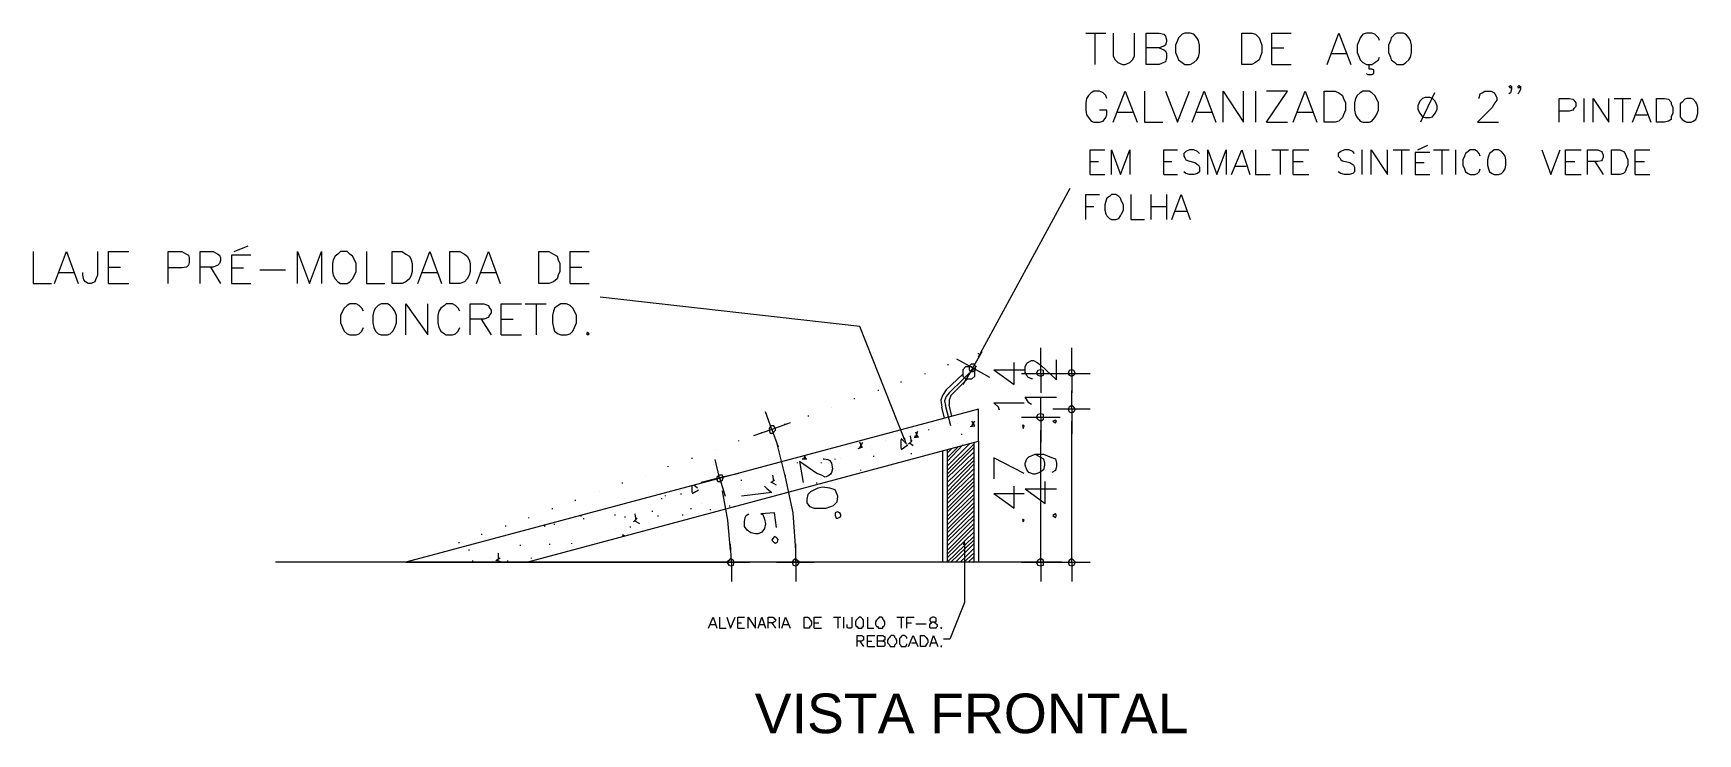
# Model space of a CAD drawing. Header units: millimetres. Extents: x 112 to 275, y 78 to 269.
# Drawn here: x 224.5 to 274.9, y 98.3 to 119.5 of the extents above; entities that cross this region are included whole.
import ezdxf

# ---------------------------------------------------------------- set-up
doc = ezdxf.new("R2010")
doc.units = ezdxf.units.MM
doc.header["$MEASUREMENT"] = 0
doc.layers.add('H', color=7, linetype='CONTINUOUS', lineweight=0)
doc.layers.add('P', color=7, linetype='CONTINUOUS', lineweight=20)
doc.styles.add('T1', font='arial.ttf')

msp = doc.modelspace()

# ---------------------------------------------------------------- hatches: boundary and pattern name
at = {"layer": 'H', "linetype": 'Continuous'}
for points in [[(250.854, 107.249), (250.91, 107.055), (250.799, 107.221)], [(252.604, 103.999), (252.66, 104.166), (252.688, 103.999)]]:
    msp.add_hatch(color=0, dxfattribs=at).paths.add_polyline_path(points)

# ---------------------------------------------------------------- linework, layer by layer
at = {"layer": 'P', "color": 1, "linetype": 'Continuous'}
for points in [[(256.327, 119.499), (256.938, 119.499)], [(256.604, 119.499), (256.604, 118.555)], [(257.16, 119.499), (257.16, 118.805), (257.216, 118.694), (257.299, 118.61), (257.438, 118.555), (257.521, 118.555), (257.66, 118.61), (257.743, 118.694), (257.799, 118.805), (257.799, 119.499)], [(258.16, 118.555), (258.16, 119.499), (258.549, 119.499), (258.688, 119.471), (258.743, 119.416), (258.771, 119.305), (258.771, 119.249), (258.743, 119.138), (258.688, 119.11), (258.549, 119.055), (258.16, 119.055)], [(259.327, 119.499), (259.243, 119.471), (259.132, 119.36), (259.104, 119.277), (259.049, 119.138), (259.049, 118.916), (259.104, 118.777), (259.132, 118.694), (259.243, 118.61), (259.327, 118.555), (259.493, 118.555), (259.604, 118.61), (259.688, 118.694), (259.743, 118.777), (259.771, 118.916), (259.771, 119.138), (259.743, 119.277), (259.688, 119.36), (259.604, 119.471), (259.493, 119.499), (259.327, 119.499)], [(261.049, 118.555), (261.049, 119.499), (261.354, 119.499), (261.466, 119.471), (261.577, 119.36), (261.604, 119.277), (261.66, 119.138), (261.66, 118.916), (261.604, 118.777), (261.577, 118.694), (261.466, 118.61), (261.354, 118.555), (261.049, 118.555)], [(261.966, 118.555), (261.966, 119.499), (262.549, 119.499)], [(263.632, 118.555), (263.993, 119.499), (264.354, 118.555)], [(265.216, 119.277), (265.188, 119.36), (265.077, 119.471), (264.993, 119.499), (264.827, 119.499), (264.716, 119.471), (264.632, 119.36), (264.604, 119.277), (264.549, 119.138), (264.549, 118.916), (264.604, 118.777), (264.632, 118.694), (264.716, 118.61), (264.827, 118.555), (264.993, 118.555), (265.077, 118.61), (265.188, 118.694), (265.216, 118.777)], [(265.743, 119.499), (265.688, 119.471), (265.577, 119.36), (265.549, 119.277), (265.493, 119.138), (265.493, 118.916), (265.549, 118.777), (265.577, 118.694), (265.688, 118.61), (265.743, 118.555), (265.938, 118.555), (266.021, 118.61), (266.104, 118.694), (266.16, 118.777), (266.188, 118.916), (266.188, 119.138), (266.16, 119.277), (266.104, 119.36), (266.021, 119.471), (265.938, 119.499), (265.743, 119.499)], [(258.549, 119.055), (258.688, 118.999), (258.743, 118.971), (258.771, 118.888), (258.771, 118.749), (258.743, 118.638), (258.688, 118.61), (258.549, 118.555), (258.16, 118.555)], [(261.966, 119.055), (262.327, 119.055)], [(261.966, 118.555), (262.549, 118.555)], [(263.771, 118.888), (264.243, 118.888)], [(264.827, 118.277), (264.854, 118.249), (264.993, 118.249), (265.049, 118.277), (265.049, 118.388), (264.993, 118.416), (264.91, 118.416), (264.91, 118.555)], [(269.216, 117.888), (269.188, 117.833), (269.132, 117.888), (269.188, 117.916), (269.216, 117.888), (269.216, 117.805), (269.188, 117.694), (269.132, 117.666)], [(269.493, 117.888), (269.438, 117.833), (269.41, 117.888), (269.438, 117.916), (269.493, 117.888), (269.493, 117.805), (269.438, 117.694), (269.41, 117.666)], [(256.966, 117.527), (256.938, 117.61), (256.854, 117.694), (256.743, 117.749), (256.577, 117.749), (256.493, 117.694), (256.41, 117.61), (256.354, 117.527), (256.327, 117.388), (256.327, 117.166), (256.354, 117.027), (256.41, 116.944), (256.493, 116.833), (256.577, 116.805), (256.743, 116.805), (256.854, 116.833), (256.938, 116.944), (256.966, 117.027), (256.966, 117.166), (256.743, 117.166)], [(257.16, 116.805), (257.521, 117.749), (257.882, 116.805)], [(258.104, 117.749), (258.104, 116.805), (258.66, 116.805)], [(258.743, 117.749), (259.104, 116.805), (259.466, 117.749)], [(259.549, 116.805), (259.91, 117.749), (260.271, 116.805)], [(260.493, 116.805), (260.493, 117.749), (261.104, 116.805), (261.104, 117.749)], [(261.466, 117.749), (261.466, 116.805)], [(261.799, 116.805), (262.438, 117.749), (261.799, 117.749)], [(262.604, 116.805), (262.966, 117.749), (263.327, 116.805)], [(263.549, 116.805), (263.549, 117.749), (263.882, 117.749), (263.993, 117.694), (264.104, 117.61), (264.132, 117.527), (264.188, 117.388), (264.188, 117.166), (264.132, 117.027), (264.104, 116.944), (263.993, 116.833), (263.882, 116.805), (263.549, 116.805)], [(264.716, 117.749), (264.632, 117.694), (264.549, 117.61), (264.493, 117.527), (264.466, 117.388), (264.466, 117.166), (264.493, 117.027), (264.549, 116.944), (264.632, 116.833), (264.716, 116.805), (264.91, 116.805), (264.993, 116.833), (265.077, 116.944), (265.132, 117.027), (265.188, 117.166), (265.188, 117.388), (265.132, 117.527), (265.077, 117.61), (264.993, 117.694), (264.91, 117.749), (264.716, 117.749)], [(266.604, 117.555), (266.521, 117.527), (266.438, 117.444), (266.382, 117.305), (266.382, 117.194), (266.438, 117.083), (266.521, 116.971), (266.604, 116.944), (266.743, 116.944), (266.827, 116.971), (266.91, 117.083), (266.966, 117.194), (266.966, 117.305), (266.91, 117.444), (266.827, 117.527), (266.743, 117.555), (266.604, 117.555)], [(266.882, 117.694), (266.466, 116.805)], [(268.243, 117.527), (268.243, 117.555), (268.271, 117.666), (268.327, 117.694), (268.41, 117.749), (268.604, 117.749), (268.688, 117.694), (268.716, 117.666), (268.771, 117.555), (268.771, 117.471), (268.716, 117.388), (268.632, 117.249), (268.188, 116.805), (268.827, 116.805)], [(270.66, 116.805), (270.66, 117.527), (270.966, 117.527), (271.077, 117.499), (271.104, 117.471), (271.16, 117.388), (271.16, 117.277), (271.104, 117.221), (271.077, 117.166), (270.966, 117.138), (270.66, 117.138)], [(271.41, 117.527), (271.41, 116.805)], [(271.688, 116.805), (271.688, 117.527), (272.16, 116.805), (272.16, 117.527)], [(272.327, 117.527), (272.827, 117.527)], [(272.577, 117.527), (272.577, 116.805)], [(272.882, 116.805), (273.16, 117.527), (273.438, 116.805)], [(273.604, 116.805), (273.604, 117.527), (273.854, 117.527), (273.966, 117.499), (274.049, 117.416), (274.049, 117.36), (274.104, 117.249), (274.104, 117.083), (274.049, 116.971), (274.049, 116.888), (273.966, 116.833), (273.854, 116.805), (273.604, 116.805)], [(274.521, 117.527), (274.466, 117.499), (274.382, 117.416), (274.327, 117.36), (274.327, 117.249), (274.327, 117.083), (274.327, 116.971), (274.382, 116.888), (274.466, 116.833), (274.521, 116.805), (274.66, 116.805), (274.716, 116.833), (274.799, 116.888), (274.827, 116.971), (274.854, 117.083), (274.854, 117.249), (274.827, 117.36), (274.799, 117.416), (274.716, 117.499), (274.66, 117.527), (274.521, 117.527)], [(257.299, 117.11), (257.743, 117.11)], [(259.688, 117.11), (260.132, 117.11)], [(262.743, 117.11), (263.188, 117.11)], [(272.993, 117.027), (273.327, 117.027)], [(261.799, 116.805), (262.438, 116.805)], [(256.466, 115.221), (256.466, 115.971), (256.91, 115.971)], [(257.104, 115.221), (257.104, 115.971), (257.382, 115.221), (257.66, 115.971), (257.66, 115.221)], [(258.688, 115.221), (258.688, 115.971), (259.104, 115.971)], [(259.771, 115.86), (259.716, 115.916), (259.604, 115.971), (259.466, 115.971), (259.354, 115.916), (259.299, 115.86), (259.299, 115.777), (259.327, 115.721), (259.354, 115.666), (259.438, 115.638), (259.632, 115.583), (259.716, 115.527), (259.743, 115.499), (259.771, 115.444), (259.771, 115.305), (259.716, 115.249), (259.604, 115.221), (259.466, 115.221), (259.354, 115.249), (259.299, 115.305)], [(260.021, 115.221), (260.021, 115.971), (260.299, 115.221), (260.577, 115.971), (260.577, 115.221)], [(260.743, 115.221), (261.049, 115.971), (261.299, 115.221)], [(261.466, 115.971), (261.466, 115.221), (261.91, 115.221)], [(261.966, 115.971), (262.466, 115.971)], [(262.216, 115.971), (262.216, 115.221)], [(262.604, 115.221), (262.604, 115.971), (263.077, 115.971)], [(264.466, 115.86), (264.41, 115.916), (264.299, 115.971), (264.16, 115.971), (264.049, 115.916), (263.966, 115.86), (263.966, 115.777), (264.021, 115.721), (264.049, 115.666), (264.104, 115.638), (264.327, 115.583), (264.41, 115.527), (264.438, 115.499), (264.466, 115.444), (264.466, 115.305), (264.41, 115.249), (264.299, 115.221), (264.16, 115.221), (264.049, 115.249), (263.966, 115.305)], [(264.688, 115.971), (264.688, 115.221)], [(264.966, 115.221), (264.966, 115.971), (265.466, 115.221), (265.466, 115.971)], [(265.632, 115.971), (266.132, 115.971)], [(265.882, 115.971), (265.882, 115.221)], [(266.382, 115.971), (266.688, 116.11)], [(266.854, 115.971), (267.327, 115.971)], [(267.104, 115.971), (267.104, 115.221)], [(267.521, 115.971), (267.521, 115.221)], [(268.271, 115.777), (268.243, 115.86), (268.188, 115.916), (268.104, 115.971), (267.966, 115.971), (267.91, 115.916), (267.827, 115.86), (267.799, 115.777), (267.743, 115.666), (267.743, 115.499), (267.799, 115.388), (267.827, 115.305), (267.91, 115.249), (267.966, 115.221), (268.104, 115.221), (268.188, 115.249), (268.243, 115.305), (268.271, 115.388)], [(268.688, 115.971), (268.632, 115.916), (268.549, 115.86), (268.521, 115.777), (268.493, 115.666), (268.493, 115.499), (268.521, 115.388), (268.549, 115.305), (268.632, 115.249), (268.688, 115.221), (268.827, 115.221), (268.91, 115.249), (268.966, 115.305), (269.021, 115.388), (269.049, 115.499), (269.049, 115.666), (269.021, 115.777), (268.966, 115.86), (268.91, 115.916), (268.827, 115.971), (268.688, 115.971)], [(270.132, 115.971), (270.41, 115.221), (270.688, 115.971)], [(270.854, 115.221), (270.854, 115.971), (271.327, 115.971)], [(271.521, 115.221), (271.521, 115.971), (271.827, 115.971), (271.938, 115.916), (271.966, 115.888), (271.993, 115.805), (271.993, 115.749), (271.966, 115.666), (271.938, 115.638), (271.827, 115.61), (271.521, 115.61)], [(272.243, 115.221), (272.243, 115.971), (272.493, 115.971), (272.604, 115.916), (272.66, 115.86), (272.688, 115.777), (272.743, 115.666), (272.743, 115.499), (272.688, 115.388), (272.66, 115.305), (272.604, 115.249), (272.493, 115.221), (272.243, 115.221)], [(272.966, 115.221), (272.966, 115.971), (273.41, 115.971)], [(256.466, 115.61), (256.716, 115.61)], [(258.688, 115.61), (258.938, 115.61)], [(260.854, 115.471), (261.188, 115.471)], [(262.604, 115.61), (262.91, 115.61)], [(266.743, 115.888), (266.299, 115.888), (266.299, 115.221), (266.743, 115.221)], [(266.299, 115.583), (266.577, 115.583)], [(270.854, 115.61), (271.132, 115.61)], [(271.743, 115.61), (271.993, 115.221)], [(272.966, 115.61), (273.243, 115.61)], [(256.466, 115.221), (256.91, 115.221)], [(258.688, 115.221), (259.104, 115.221)], [(262.604, 115.221), (263.077, 115.221)], [(270.854, 115.221), (271.327, 115.221)], [(272.966, 115.221), (273.41, 115.221)], [(256.327, 113.86), (256.327, 114.61), (256.743, 114.61)], [(257.104, 114.61), (257.049, 114.555), (256.966, 114.499), (256.938, 114.416), (256.91, 114.305), (256.91, 114.138), (256.938, 114.027), (256.966, 113.971), (257.049, 113.888), (257.104, 113.86), (257.243, 113.86), (257.327, 113.888), (257.382, 113.971), (257.41, 114.027), (257.466, 114.138), (257.466, 114.305), (257.41, 114.416), (257.382, 114.499), (257.327, 114.555), (257.243, 114.61), (257.104, 114.61)], [(257.688, 114.61), (257.688, 113.86), (258.104, 113.86)], [(258.299, 114.61), (258.299, 113.86)], [(258.771, 114.61), (258.771, 113.86)], [(258.938, 113.86), (259.216, 114.61), (259.493, 113.86)], [(256.327, 114.249), (256.577, 114.249)], [(258.299, 114.249), (258.771, 114.249)], [(259.049, 114.11), (259.41, 114.11)], [(224.466, 112.888), (224.466, 111.916), (225.021, 111.916)], [(225.104, 111.916), (225.466, 112.888), (225.827, 111.916)], [(226.41, 112.888), (226.41, 112.166), (226.354, 112.027), (226.327, 111.971), (226.216, 111.916), (226.132, 111.916), (226.049, 111.971), (225.993, 112.027), (225.966, 112.166), (225.966, 112.249)], [(226.743, 111.916), (226.743, 112.888), (227.354, 112.888)], [(228.549, 111.916), (228.549, 112.888), (228.966, 112.888), (229.104, 112.805), (229.16, 112.777), (229.188, 112.694), (229.188, 112.555), (229.16, 112.471), (229.104, 112.416), (228.966, 112.388), (228.549, 112.388)], [(229.521, 111.916), (229.521, 112.888), (229.91, 112.888), (230.049, 112.805), (230.104, 112.777), (230.132, 112.694), (230.132, 112.61), (230.104, 112.527), (230.049, 112.471), (229.91, 112.416), (229.521, 112.416)], [(230.549, 112.888), (230.966, 113.055)], [(232.466, 111.916), (232.466, 112.888), (232.827, 111.916), (233.188, 112.888), (233.188, 111.916)], [(233.771, 112.888), (233.688, 112.805), (233.604, 112.749), (233.549, 112.638), (233.521, 112.527), (233.521, 112.277), (233.549, 112.166), (233.604, 112.055), (233.688, 111.971), (233.771, 111.916), (233.966, 111.916), (234.049, 111.971), (234.132, 112.055), (234.188, 112.166), (234.243, 112.277), (234.243, 112.527), (234.188, 112.638), (234.132, 112.749), (234.049, 112.805), (233.966, 112.888), (233.771, 112.888)], [(234.549, 112.888), (234.549, 111.916), (235.104, 111.916)], [(235.327, 111.916), (235.327, 112.888), (235.632, 112.888), (235.743, 112.805), (235.854, 112.749), (235.91, 112.638), (235.938, 112.527), (235.938, 112.277), (235.91, 112.166), (235.854, 112.055), (235.743, 111.971), (235.632, 111.916), (235.327, 111.916)], [(236.104, 111.916), (236.466, 112.888), (236.827, 111.916)], [(237.077, 111.916), (237.077, 112.888), (237.382, 112.888), (237.521, 112.805), (237.604, 112.749), (237.66, 112.638), (237.688, 112.527), (237.688, 112.277), (237.66, 112.166), (237.604, 112.055), (237.521, 111.971), (237.382, 111.916), (237.077, 111.916)], [(237.882, 111.916), (238.243, 112.888), (238.604, 111.916)], [(239.771, 111.916), (239.771, 112.888), (240.077, 112.888), (240.216, 112.805), (240.327, 112.749), (240.354, 112.638), (240.41, 112.527), (240.41, 112.277), (240.354, 112.166), (240.327, 112.055), (240.216, 111.971), (240.077, 111.916), (239.771, 111.916)], [(240.716, 111.916), (240.716, 112.888), (241.299, 112.888)], [(226.743, 112.416), (227.104, 112.416)], [(229.827, 112.416), (230.132, 111.916)], [(231.049, 112.777), (230.466, 112.777), (230.466, 111.916), (231.049, 111.916)], [(230.466, 112.388), (230.827, 112.388)], [(240.716, 112.416), (241.077, 112.416)], [(225.243, 112.249), (225.688, 112.249)], [(226.743, 111.916), (227.354, 111.916)], [(231.327, 112.333), (232.104, 112.333)], [(236.243, 112.249), (236.716, 112.249)], [(238.021, 112.249), (238.466, 112.249)], [(240.716, 111.916), (241.299, 111.916)], [(234.466, 111.083), (234.41, 111.166), (234.327, 111.249), (234.243, 111.305), (234.049, 111.305), (233.966, 111.249), (233.882, 111.166), (233.827, 111.083), (233.771, 110.944), (233.771, 110.721), (233.827, 110.583), (233.882, 110.471), (233.966, 110.388), (234.049, 110.36), (234.243, 110.36), (234.327, 110.388), (234.41, 110.471), (234.466, 110.583)], [(234.993, 111.305), (234.91, 111.249), (234.827, 111.166), (234.771, 111.083), (234.743, 110.944), (234.743, 110.721), (234.771, 110.583), (234.827, 110.471), (234.91, 110.388), (234.993, 110.36), (235.188, 110.36), (235.271, 110.388), (235.354, 110.471), (235.41, 110.583), (235.466, 110.721), (235.466, 110.944), (235.41, 111.083), (235.354, 111.166), (235.271, 111.249), (235.188, 111.305), (234.993, 111.305)], [(235.743, 110.36), (235.743, 111.305), (236.41, 110.36), (236.41, 111.305)], [(237.382, 111.083), (237.327, 111.166), (237.243, 111.249), (237.16, 111.305), (236.966, 111.305), (236.91, 111.249), (236.799, 111.166), (236.743, 111.083), (236.716, 110.944), (236.716, 110.721), (236.743, 110.583), (236.799, 110.471), (236.91, 110.388), (236.966, 110.36), (237.16, 110.36), (237.243, 110.388), (237.327, 110.471), (237.382, 110.583)], [(237.688, 110.36), (237.688, 111.305), (238.104, 111.305), (238.243, 111.249), (238.271, 111.194), (238.327, 111.11), (238.327, 111.027), (238.271, 110.944), (238.243, 110.888), (238.104, 110.833), (237.688, 110.833)], [(238.632, 110.36), (238.632, 111.305), (239.243, 111.305)], [(239.354, 111.305), (239.993, 111.305)], [(239.688, 111.305), (239.688, 110.36)], [(240.438, 111.305), (240.354, 111.249), (240.243, 111.166), (240.216, 111.083), (240.188, 110.944), (240.188, 110.721), (240.216, 110.583), (240.243, 110.471), (240.354, 110.388), (240.438, 110.36), (240.604, 110.36), (240.716, 110.388), (240.799, 110.471), (240.854, 110.583), (240.91, 110.721), (240.91, 110.944), (240.854, 111.083), (240.799, 111.166), (240.716, 111.249), (240.604, 111.305), (240.438, 111.305)], [(238.021, 110.833), (238.327, 110.36)], [(238.632, 110.833), (238.993, 110.833)], [(238.632, 110.36), (239.243, 110.36)], [(241.243, 110.444), (241.216, 110.388), (241.243, 110.36), (241.299, 110.388), (241.243, 110.444)], [(253.549, 109.305), (254.16, 108.86), (254.16, 109.527)], [(254.716, 109.027), (254.688, 109.027), (254.577, 109.083), (254.549, 109.138), (254.493, 109.221), (254.493, 109.388), (254.549, 109.499), (254.577, 109.527), (254.688, 109.583), (254.743, 109.583), (254.854, 109.527), (254.966, 109.444), (255.438, 108.999), (255.438, 109.61)], [(253.549, 109.305), (254.466, 109.305)], [(254.688, 108.249), (254.604, 108.305), (254.493, 108.471), (255.438, 108.471)], [(253.716, 108.083), (253.688, 108.166), (253.549, 108.305), (254.466, 108.305)], [(254.41, 107.61), (254.438, 107.527), (254.466, 107.61), (254.438, 107.638), (254.41, 107.61)], [(255.327, 107.749), (255.41, 107.694), (255.438, 107.749), (255.41, 107.777), (255.327, 107.749)], [(248.382, 106.61), (248.41, 106.61), (248.521, 106.583), (248.577, 106.555), (248.632, 106.471), (248.66, 106.305), (248.632, 106.194), (248.604, 106.138), (248.521, 106.083), (248.438, 106.055), (248.327, 106.11), (248.188, 106.166), (247.66, 106.527), (247.771, 105.888)], [(254.466, 106.166), (253.549, 106.638), (253.549, 105.999)], [(254.799, 106.749), (254.938, 106.666), (255.049, 106.61), (255.077, 106.471), (255.077, 106.416), (255.049, 106.277), (254.938, 106.194), (254.799, 106.138), (254.743, 106.138), (254.604, 106.194), (254.549, 106.277), (254.493, 106.416), (254.493, 106.471), (254.549, 106.61), (254.604, 106.666), (254.799, 106.749), (255.049, 106.749), (255.243, 106.666), (255.41, 106.61), (255.438, 106.471), (255.438, 106.388), (255.41, 106.249), (255.299, 106.194)], [(254.493, 105.694), (255.104, 105.249), (255.104, 105.916)], [(246.604, 105.777), (246.688, 105.694), (246.827, 105.583), (245.91, 105.471)], [(248.799, 105.527), (248.743, 105.666), (248.577, 105.721), (248.354, 105.749), (248.216, 105.721), (247.993, 105.61), (247.91, 105.527), (247.882, 105.388), (247.882, 105.277), (247.966, 105.166), (248.104, 105.11), (248.327, 105.11), (248.466, 105.11), (248.688, 105.194), (248.799, 105.305), (248.827, 105.471), (248.799, 105.527)], [(253.549, 105.555), (254.16, 105.11), (254.16, 105.777)], [(253.549, 105.555), (254.466, 105.555)], [(254.493, 105.694), (255.438, 105.694)], [(246.966, 104.527), (246.91, 104.971), (246.493, 104.944), (246.549, 104.916), (246.604, 104.777), (246.632, 104.638), (246.604, 104.499), (246.521, 104.388), (246.41, 104.333), (246.327, 104.333), (246.188, 104.36), (246.077, 104.444), (245.993, 104.555), (245.993, 104.694), (246.021, 104.833), (246.049, 104.888), (246.132, 104.944)], [(248.827, 104.805), (248.91, 104.86), (248.91, 104.916), (248.882, 104.971), (248.799, 104.999), (248.743, 104.971), (248.743, 104.888), (248.771, 104.805), (248.827, 104.805)], [(255.327, 104.888), (255.41, 104.833), (255.438, 104.888), (255.41, 104.944), (255.327, 104.888)], [(254.41, 104.749), (254.438, 104.694), (254.466, 104.749), (254.438, 104.777), (254.41, 104.749)], [(246.938, 104.055), (246.993, 104.083), (247.021, 104.166), (246.966, 104.221), (246.91, 104.249), (246.854, 104.194), (246.827, 104.138), (246.882, 104.083), (246.938, 104.055)], [(244.91, 101.471), (245.049, 101.805), (245.16, 101.471)], [(245.243, 101.805), (245.243, 101.471), (245.438, 101.471)], [(245.466, 101.805), (245.577, 101.471), (245.716, 101.805)], [(245.799, 101.471), (245.799, 101.805), (245.993, 101.805)], [(246.104, 101.471), (246.104, 101.805), (246.327, 101.471), (246.327, 101.805)], [(246.41, 101.471), (246.521, 101.805), (246.632, 101.471)], [(246.716, 101.471), (246.716, 101.805), (246.854, 101.805), (246.91, 101.777), (246.91, 101.749), (246.938, 101.749), (246.938, 101.694), (246.91, 101.666), (246.854, 101.638), (246.716, 101.638)], [(247.049, 101.805), (247.049, 101.471)], [(247.132, 101.471), (247.243, 101.805), (247.382, 101.471)], [(247.799, 101.471), (247.799, 101.805), (247.91, 101.805), (247.966, 101.777), (247.966, 101.749), (247.993, 101.721), (248.021, 101.666), (248.021, 101.583), (247.993, 101.527), (247.966, 101.527), (247.966, 101.471), (247.91, 101.471), (247.799, 101.471)], [(248.104, 101.471), (248.104, 101.805), (248.327, 101.805)], [(248.688, 101.805), (248.91, 101.805)], [(248.827, 101.805), (248.827, 101.471)], [(248.993, 101.805), (248.993, 101.471)], [(249.243, 101.805), (249.243, 101.527), (249.243, 101.499), (249.216, 101.471), (249.188, 101.471), (249.16, 101.471), (249.132, 101.471), (249.104, 101.499), (249.104, 101.527), (249.104, 101.583)], [(249.466, 101.805), (249.438, 101.777), (249.41, 101.749), (249.382, 101.721), (249.354, 101.666), (249.354, 101.583), (249.382, 101.527), (249.41, 101.527), (249.438, 101.471), (249.466, 101.471), (249.521, 101.471), (249.549, 101.471), (249.577, 101.527), (249.604, 101.527), (249.604, 101.583), (249.604, 101.666), (249.604, 101.721), (249.577, 101.749), (249.549, 101.777), (249.521, 101.805), (249.466, 101.805)], [(249.716, 101.805), (249.716, 101.471), (249.91, 101.471)], [(250.077, 101.805), (250.049, 101.777), (250.021, 101.749), (249.993, 101.721), (249.966, 101.666), (249.966, 101.583), (249.993, 101.527), (250.021, 101.527), (250.049, 101.471), (250.077, 101.471), (250.132, 101.471), (250.188, 101.471), (250.188, 101.527), (250.216, 101.527), (250.243, 101.583), (250.243, 101.666), (250.216, 101.721), (250.188, 101.749), (250.188, 101.777), (250.132, 101.805), (250.077, 101.805)], [(250.604, 101.805), (250.827, 101.805)], [(250.743, 101.805), (250.743, 101.471)], [(250.91, 101.471), (250.91, 101.805), (251.132, 101.805)], [(251.688, 101.805), (251.632, 101.777), (251.604, 101.749), (251.604, 101.721), (251.632, 101.666), (251.66, 101.666), (251.716, 101.666), (251.771, 101.638), (251.799, 101.61), (251.827, 101.583), (251.827, 101.527), (251.799, 101.499), (251.799, 101.471), (251.743, 101.471), (251.688, 101.471), (251.632, 101.471), (251.604, 101.499), (251.604, 101.527), (251.604, 101.583), (251.604, 101.61), (251.66, 101.638), (251.688, 101.666), (251.743, 101.666), (251.799, 101.666), (251.799, 101.777), (251.743, 101.805), (251.688, 101.805)], [(244.966, 101.583), (245.104, 101.583)], [(245.799, 101.638), (245.91, 101.638)], [(245.799, 101.471), (245.993, 101.471)], [(246.438, 101.583), (246.604, 101.583)], [(246.827, 101.638), (246.938, 101.471)], [(247.188, 101.583), (247.327, 101.583)], [(248.104, 101.638), (248.243, 101.638)], [(248.104, 101.471), (248.327, 101.471)], [(250.91, 101.638), (251.049, 101.638)], [(251.188, 101.61), (251.493, 101.61)], [(251.938, 101.499), (251.938, 101.471), (251.966, 101.471), (251.938, 101.499)], [(249.41, 100.916), (249.41, 101.249), (249.549, 101.249), (249.577, 101.221), (249.604, 101.221), (249.604, 101.166), (249.604, 101.138), (249.604, 101.11), (249.577, 101.11), (249.549, 101.083), (249.41, 101.083)], [(249.493, 101.083), (249.604, 100.916)], [(249.716, 100.916), (249.716, 101.249), (249.938, 101.249)], [(249.716, 101.083), (249.854, 101.083)], [(249.716, 100.916), (249.938, 100.916)], [(250.021, 100.916), (250.021, 101.249), (250.188, 101.249), (250.216, 101.221), (250.243, 101.221), (250.243, 101.11), (250.216, 101.11), (250.188, 101.083), (250.021, 101.083)], [(250.188, 101.083), (250.216, 101.083), (250.243, 101.055), (250.243, 100.944), (250.216, 100.916), (250.021, 100.916)], [(250.438, 101.249), (250.41, 101.221), (250.382, 101.194), (250.354, 101.166), (250.327, 101.11), (250.327, 101.027), (250.354, 100.999), (250.382, 100.971), (250.41, 100.916), (250.549, 100.916), (250.549, 100.971), (250.577, 100.999), (250.604, 101.027), (250.604, 101.11), (250.577, 101.166), (250.549, 101.194), (250.549, 101.221), (250.493, 101.249), (250.438, 101.249)], [(250.91, 101.166), (250.91, 101.194), (250.882, 101.221), (250.827, 101.249), (250.771, 101.249), (250.743, 101.221), (250.716, 101.194), (250.688, 101.166), (250.688, 101.11), (250.688, 101.027), (250.688, 100.999), (250.716, 100.971), (250.743, 100.916), (250.882, 100.916), (250.91, 100.971), (250.91, 100.999)], [(250.966, 100.916), (251.104, 101.249), (251.243, 100.916)], [(251.049, 101.027), (251.188, 101.027)], [(251.327, 100.916), (251.327, 101.249), (251.438, 101.249), (251.466, 101.221), (251.493, 101.194), (251.521, 101.166), (251.549, 101.11), (251.549, 101.027), (251.521, 100.999), (251.493, 100.971), (251.466, 100.916), (251.327, 100.916)], [(251.604, 100.916), (251.716, 101.249), (251.854, 100.916)], [(251.66, 101.027), (251.799, 101.027)], [(251.938, 100.944), (251.938, 100.916), (251.966, 100.916), (251.938, 100.944)]]:
    msp.add_lwpolyline(points, dxfattribs=at)
at = {"layer": 'P', "color": 0, "linetype": 'Continuous'}
for points in [[(253.077, 109.694), (255.854, 114.805)], [(250.827, 107.221), (249.493, 110.61), (241.632, 111.499)], [(252.16, 109.444), (252.16, 109.471)], [(253.021, 109.416), (252.188, 108.61)], [(252.966, 109.194), (252.966, 109.305), (252.882, 109.388), (252.771, 109.388), (252.688, 109.388), (252.604, 109.305), (252.604, 109.194), (252.604, 109.11), (252.688, 109.027), (252.771, 109.027), (252.882, 109.027), (252.966, 109.11), (252.966, 109.194)], [(253.077, 109.777), (253.077, 109.805)], [(250.743, 108.916), (250.743, 108.944)], [(251.466, 109.166), (251.466, 109.194)], [(252.604, 109.166), (252.104, 108.694)], [(252.743, 109.027), (252.243, 108.527), (252.188, 108.388), (252.188, 108.249)], [(249.327, 108.416), (249.327, 108.444)], [(250.049, 108.666), (250.049, 108.694)], [(252.104, 108.694), (251.993, 108.527), (251.938, 108.388), (251.966, 108.166)], [(252.188, 108.61), (252.104, 108.499), (252.049, 108.36), (252.077, 108.221)], [(253.077, 107.138), (253.077, 108.11), (235.743, 103.471)], [(247.938, 107.888), (247.938, 107.916)], [(248.632, 108.166), (248.632, 108.166)], [(252.049, 107.833), (251.966, 108.166)], [(252.243, 107.61), (252.077, 108.221)], [(252.271, 107.888), (252.188, 108.249)], [(246.521, 107.388), (246.521, 107.416)], [(247.216, 107.638), (247.216, 107.666)], [(239.41, 103.471), (253.077, 107.138)], [(245.104, 106.888), (245.104, 106.888)], [(245.827, 107.138), (245.827, 107.166)], [(251.993, 106.833), (251.993, 103.471)], [(252.132, 106.888), (252.132, 103.471)], [(252.938, 107.11), (252.938, 103.471)], [(253.077, 107.138), (253.077, 103.471)], [(243.688, 106.36), (243.688, 106.388)], [(244.41, 106.61), (244.41, 106.638)], [(242.299, 105.86), (242.299, 105.888)], [(242.993, 106.11), (242.993, 106.11)], [(245.243, 106.027), (245.41, 105.471)], [(240.882, 105.333), (240.882, 105.36)], [(241.604, 105.61), (241.604, 105.61)], [(239.466, 104.805), (239.466, 104.833)], [(240.188, 105.083), (240.188, 105.11)], [(238.049, 104.305), (238.049, 104.333)], [(238.771, 104.555), (238.771, 104.583)], [(236.66, 103.805), (236.66, 103.805)], [(237.354, 104.055), (237.354, 104.083)], [(252.66, 103.999), (252.66, 102.249), (252.216, 101.138), (252.021, 101.138)], [(255.604, 103.471), (231.799, 103.471)], [(235.743, 103.471), (245.188, 103.471)], [(235.743, 103.471), (235.743, 103.471)], [(245.604, 103.471), (246.16, 103.471)], [(247.549, 103.471), (248.104, 103.471)], [(254.966, 103.471), (255.549, 103.471)]]:
    msp.add_lwpolyline(points, dxfattribs=at)
at = {"layer": 'P', "color": 251, "linetype": 'Continuous'}
for points in [[(252.91, 109.36), (253.188, 109.86)], [(254.966, 109.583), (254.966, 109.971)], [(255.91, 109.583), (255.91, 109.971)], [(252.41, 109.638), (252.91, 109.36), (252.604, 108.86)], [(252.827, 109.249), (252.91, 109.249), (252.993, 109.305), (252.993, 109.388), (252.966, 109.471), (252.854, 109.471), (252.799, 109.416), (252.799, 109.305), (252.827, 109.249)], [(252.91, 109.36), (253.41, 109.083)], [(254.966, 109.194), (254.966, 109.777)], [(255.91, 109.194), (255.91, 109.777)], [(254.382, 109.194), (254.966, 109.194), (254.966, 108.61)], [(254.966, 109.11), (255.049, 109.138), (255.049, 109.194), (255.049, 109.277), (254.966, 109.305), (254.882, 109.277), (254.827, 109.194), (254.882, 109.138), (254.966, 109.11)], [(254.966, 109.194), (255.549, 109.194)], [(255.327, 109.194), (255.91, 109.194), (255.91, 108.61)], [(255.91, 109.11), (255.966, 109.138), (256.021, 109.194), (255.966, 109.277), (255.91, 109.305), (255.827, 109.277), (255.799, 109.194), (255.827, 109.138), (255.91, 109.11)], [(255.91, 109.194), (256.466, 109.194)], [(255.549, 107.86), (254.966, 107.86), (254.966, 108.444)], [(255.549, 107.86), (254.966, 107.86), (254.966, 108.444)], [(256.466, 108.11), (255.91, 108.11), (255.91, 108.666)], [(256.466, 108.11), (255.91, 108.11), (255.91, 108.666)], [(247.382, 107.694), (246.827, 107.499), (246.632, 108.027)], [(254.966, 107.86), (254.382, 107.86)], [(254.966, 107.86), (254.382, 107.86)], [(254.966, 107.971), (254.882, 107.944), (254.827, 107.86), (254.882, 107.805), (254.966, 107.749), (255.049, 107.805), (255.049, 107.86), (255.049, 107.944), (254.966, 107.971)], [(254.966, 107.971), (254.882, 107.944), (254.827, 107.86), (254.882, 107.805), (254.966, 107.749), (255.049, 107.805), (255.049, 107.86), (255.049, 107.944), (254.966, 107.971)], [(254.966, 107.86), (254.966, 107.277)], [(254.966, 107.86), (254.966, 107.277)], [(255.91, 108.11), (255.327, 108.11)], [(255.91, 108.11), (255.327, 108.11)], [(255.91, 108.221), (255.827, 108.166), (255.799, 108.11), (255.827, 108.027), (255.91, 107.999), (255.966, 108.027), (256.021, 108.11), (255.966, 108.166), (255.91, 108.221)], [(255.91, 108.221), (255.827, 108.166), (255.799, 108.11), (255.827, 108.027), (255.91, 107.999), (255.966, 108.027), (256.021, 108.11), (255.966, 108.166), (255.91, 108.221)], [(255.91, 108.11), (255.91, 107.527)], [(255.91, 108.11), (255.91, 107.527)], [(246.827, 107.499), (246.271, 107.305)], [(246.799, 107.61), (246.743, 107.527), (246.743, 107.471), (246.771, 107.388), (246.854, 107.388), (246.938, 107.471), (246.938, 107.527), (246.882, 107.61), (246.799, 107.61)], [(246.827, 107.499), (247.021, 106.971)], [(254.966, 103.833), (254.966, 107.471)], [(254.966, 107.471), (254.966, 107.11)], [(255.91, 103.833), (255.91, 107.749)], [(255.91, 107.749), (255.91, 107.36)], [(247.549, 103.833), (247.466, 104.971), (247.243, 106.055), (246.966, 107.138)], [(245.827, 106.166), (245.243, 106.027), (245.104, 106.583)], [(245.243, 106.027), (244.688, 105.888)], [(245.243, 106.11), (245.16, 106.055), (245.16, 105.971), (245.188, 105.916), (245.271, 105.916), (245.327, 105.971), (245.354, 106.027), (245.327, 106.11), (245.243, 106.11)], [(245.577, 103.833), (245.493, 104.749), (245.327, 105.638)], [(245.604, 103.471), (245.577, 104.027)], [(247.549, 103.471), (247.549, 104.027)], [(254.966, 103.471), (254.966, 104.027)], [(255.91, 103.471), (255.91, 104.027)], [(245.021, 103.471), (245.604, 103.471), (245.604, 102.888)], [(245.604, 103.36), (245.66, 103.388), (245.688, 103.471), (245.66, 103.527), (245.577, 103.583), (245.521, 103.527), (245.466, 103.471), (245.521, 103.388), (245.604, 103.36)], [(246.966, 103.471), (247.549, 103.471), (247.549, 102.888)], [(247.549, 103.36), (247.604, 103.388), (247.66, 103.471), (247.604, 103.527), (247.549, 103.583), (247.466, 103.527), (247.438, 103.471), (247.466, 103.388), (247.549, 103.36)], [(254.382, 103.471), (254.966, 103.471), (254.966, 102.888)], [(254.966, 103.36), (255.049, 103.388), (255.049, 103.471), (255.049, 103.527), (254.966, 103.583), (254.882, 103.527), (254.827, 103.471), (254.882, 103.388), (254.966, 103.36)], [(255.327, 103.471), (255.91, 103.471), (255.91, 102.888)], [(255.91, 103.36), (255.966, 103.388), (256.021, 103.471), (255.966, 103.527), (255.91, 103.583), (255.827, 103.527), (255.799, 103.471), (255.827, 103.388), (255.91, 103.36)], [(255.91, 103.471), (256.466, 103.471)]]:
    msp.add_lwpolyline(points, dxfattribs=at)
at = {"layer": 'P', "color": 252, "linetype": 'Continuous'}
for points in [[(251.188, 107.277), (251.243, 107.444)], [(251.243, 107.277), (251.188, 107.416)], [(251.577, 107.471), (251.577, 107.499)], [(252.438, 107.666), (252.438, 107.666)], [(252.577, 107.333), (252.577, 107.36)], [(252.827, 107.583), (252.966, 107.61)], [(252.882, 107.61), (252.966, 107.749)], [(252.966, 107.61), (252.882, 107.749)], [(249.438, 106.916), (249.577, 106.971)], [(249.493, 106.944), (249.577, 107.11)], [(249.549, 106.971), (249.493, 107.11)], [(249.854, 106.888), (249.854, 106.888)], [(250.271, 107.166), (250.271, 107.166)], [(250.91, 107.055), (250.743, 107.221)], [(250.743, 106.916), (250.743, 107.194)], [(250.743, 106.888), (250.938, 107.027)], [(250.743, 106.999), (250.743, 107.027)], [(250.966, 107.055), (251.077, 107.166)], [(251.104, 106.999), (250.993, 107.083)], [(251.049, 107.11), (251.021, 107.305)], [(251.132, 107.249), (251.271, 107.277)], [(251.16, 107.277), (251.16, 107.305)], [(252.132, 106.388), (252.799, 107.055)], [(252.132, 106.249), (252.938, 107.055)], [(252.132, 106.527), (252.604, 107.027)], [(252.132, 106.638), (252.466, 106.971)], [(252.132, 106.138), (252.938, 106.944)], [(252.132, 106.777), (252.271, 106.916)], [(247.604, 106.471), (247.604, 106.499)], [(247.743, 106.61), (247.882, 106.61)], [(247.799, 106.61), (247.827, 106.694)], [(247.854, 106.61), (247.827, 106.694)], [(248.327, 106.471), (248.327, 106.499)], [(248.549, 106.471), (248.549, 106.471)], [(248.743, 106.583), (248.743, 106.61)], [(248.91, 106.61), (248.91, 106.61)], [(249.91, 106.666), (249.91, 106.694)], [(251.049, 106.749), (251.049, 106.777)], [(252.132, 106.027), (252.938, 106.805)], [(252.132, 105.888), (252.938, 106.666)], [(252.132, 105.749), (252.938, 106.555)], [(252.132, 105.61), (252.938, 106.444)], [(245.743, 106.11), (245.743, 106.11)], [(245.91, 105.944), (245.91, 105.971)], [(246.799, 105.888), (246.91, 105.971)], [(246.966, 105.805), (246.827, 105.888)], [(246.882, 105.944), (246.854, 106.11)], [(246.966, 106.166), (246.966, 106.166)], [(247.243, 106.083), (247.243, 106.11)], [(248.188, 105.86), (248.188, 105.888)], [(248.743, 106.249), (248.743, 106.249)], [(249.521, 106.249), (249.521, 106.277)], [(252.132, 105.499), (252.938, 106.305)], [(252.132, 105.388), (252.938, 106.166)], [(252.132, 105.249), (252.938, 106.027)], [(252.132, 105.11), (252.938, 105.916)], [(243.493, 105.388), (243.493, 105.416)], [(243.604, 105.471), (243.604, 105.499)], [(244.077, 105.527), (244.077, 105.555)], [(244.41, 105.583), (244.41, 105.777)], [(244.41, 105.555), (244.604, 105.666)], [(244.577, 105.721), (244.466, 105.805)], [(245.91, 105.666), (245.91, 105.666)], [(245.966, 105.666), (245.966, 105.666)], [(252.132, 104.999), (252.938, 105.805)], [(252.132, 104.86), (252.938, 105.666)], [(252.132, 104.749), (252.938, 105.527)], [(252.132, 104.61), (252.938, 105.416)], [(241.049, 104.86), (241.049, 104.888)], [(242.077, 104.888), (242.077, 104.916)], [(242.382, 104.833), (242.382, 104.86)], [(242.716, 104.749), (242.688, 104.944)], [(243.216, 104.999), (243.216, 105.027)], [(243.382, 104.86), (243.382, 104.888)], [(244.132, 104.888), (244.132, 104.916)], [(244.382, 105.083), (244.382, 105.11)], [(244.688, 105.249), (244.688, 105.249)], [(244.966, 105.055), (244.966, 105.083)], [(245.549, 105.166), (245.549, 105.194)], [(252.132, 104.471), (252.938, 105.277)], [(252.132, 104.36), (252.938, 105.166)], [(252.132, 104.221), (252.938, 105.027)], [(252.132, 104.11), (252.938, 104.888)], [(239.966, 104.555), (239.938, 104.583)], [(240.243, 104.61), (240.243, 104.638)], [(240.91, 104.805), (240.91, 104.805)], [(241.132, 104.777), (241.132, 104.805)], [(242.077, 104.471), (242.077, 104.471)], [(242.549, 104.527), (242.549, 104.555)], [(242.632, 104.694), (242.743, 104.805)], [(242.827, 104.638), (242.688, 104.721)], [(243.132, 104.666), (243.132, 104.666)], [(252.132, 103.971), (252.938, 104.777)], [(252.132, 103.833), (252.938, 104.638)], [(252.132, 103.721), (252.938, 104.527)], [(252.132, 103.61), (252.938, 104.388)], [(237.66, 103.833), (237.66, 103.86)], [(238.938, 104.249), (238.938, 104.249)], [(239.216, 103.971), (239.216, 103.999)], [(240.104, 103.999), (240.104, 104.027)], [(240.771, 104.027), (240.771, 104.055)], [(241.521, 104.166), (241.521, 104.166)], [(242.382, 104.249), (242.299, 104.305)], [(242.327, 104.249), (242.327, 104.305)], [(252.132, 103.471), (252.938, 104.249)], [(252.243, 103.471), (252.938, 104.138)], [(252.382, 103.471), (252.938, 104.027)], [(252.521, 103.471), (252.938, 103.888)], [(237.771, 103.499), (237.771, 103.527)], [(238.299, 103.61), (238.299, 103.61)], [(238.466, 103.527), (238.604, 103.61)], [(238.632, 103.471), (238.521, 103.527)], [(238.549, 103.583), (238.549, 103.749)], [(238.827, 103.499), (238.827, 103.527)], [(239.493, 103.666), (239.493, 103.666)], [(239.549, 103.583), (239.549, 103.61)], [(252.632, 103.471), (252.938, 103.749)], [(252.771, 103.471), (252.938, 103.638)], [(252.91, 103.471), (252.938, 103.499)]]:
    msp.add_lwpolyline(points, dxfattribs=at)

# ---------------------------------------------------------------- texts
at = {"layer": 'P', "color": 5, "linetype": 'Continuous', "lineweight": 0, "insert": (246.304, 99.494), "char_height": 1.2, "width": 44.14067, "attachment_point": 1, "style": 'T1'}
msp.add_mtext('VISTA FRONTAL', dxfattribs=at)

doc.saveas('drawing.dxf')
